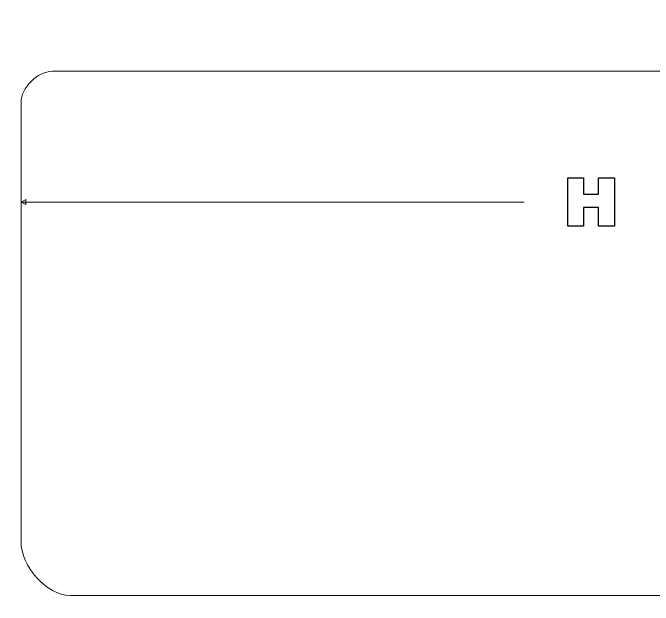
# Model space of a CAD drawing. Header units: inches. Extents: x -3.67 to 3.62, y -4.25 to 4.25.
# Drawn here: x 0.077 to 1.398, y -3.311 to -2.088 of the extents above; entities that cross this region are included whole.
import ezdxf
from ezdxf.lldxf.tags import DXFTag

# ---------------------------------------------------------------- set-up
doc = ezdxf.new("R2010")
doc.units = ezdxf.units.IN
doc.header["$MEASUREMENT"] = 0
doc.layers.add('Dimensions', color=7, linetype='Continuous')
doc.layers.add('Layer 1', color=7, linetype='Continuous')
tags = doc.linetypes.add('New Line63', pattern=[0.8, 0.5, -0.3]).pattern_tags.tags
tags[6:7] = [DXFTag(74, 4), DXFTag(75, 0), DXFTag(340, '0'), DXFTag(46, 1.0), DXFTag(50, 0.0), DXFTag(44, 0.0), DXFTag(45, 0.0)]
tags[4:5] = [DXFTag(74, 4), DXFTag(75, 0), DXFTag(340, '0'), DXFTag(46, 1.0), DXFTag(50, 0.0), DXFTag(44, 0.0), DXFTag(45, 0.0)]

msp = doc.modelspace()

# ---------------------------------------------------------------- linework, layer by layer
at = {"layer": 'Dimensions', "color": 250}
msp.add_open_spline([(1.2545, -2.5289), (1.2545, -2.5289), (1.2545, -2.4901), (1.2545, -2.4901), (1.2545, -2.4901), (1.2545, -2.4901), (1.2855, -2.4901), (1.2855, -2.4901), (1.2855, -2.4901), (1.2855, -2.4901), (1.2855, -2.5289), (1.2855, -2.5289), (1.2855, -2.5289), (1.2855, -2.5289), (1.3183, -2.5289), (1.3183, -2.5289), (1.3183, -2.5289), (1.3183, -2.5289), (1.3183, -2.4289), (1.3183, -2.4289), (1.3183, -2.4289), (1.3183, -2.4289), (1.2855, -2.4289), (1.2855, -2.4289), (1.2855, -2.4289), (1.2855, -2.4289), (1.2855, -2.4626), (1.2855, -2.4626), (1.2855, -2.4626), (1.2855, -2.4626), (1.2545, -2.4626), (1.2545, -2.4626), (1.2545, -2.4626), (1.2545, -2.4626), (1.2545, -2.4289), (1.2545, -2.4289), (1.2545, -2.4289), (1.2545, -2.4289), (1.2218, -2.4289), (1.2218, -2.4289), (1.2218, -2.4289), (1.2218, -2.4289), (1.2218, -2.5289), (1.2218, -2.5289), (1.2218, -2.5289), (1.2218, -2.5289), (1.2545, -2.5289), (1.2545, -2.5289)], degree=3, knots=[0, 0, 0, 0, 0.083333, 0.083333, 0.083333, 0.083333, 0.166667, 0.166667, 0.166667, 0.166667, 0.25, 0.25, 0.25, 0.25, 0.333333, 0.333333, 0.333333, 0.333333, 0.416667, 0.416667, 0.416667, 0.416667, 0.5, 0.5, 0.5, 0.5, 0.583333, 0.583333, 0.583333, 0.583333, 0.666667, 0.666667, 0.666667, 0.666667, 0.75, 0.75, 0.75, 0.75, 0.833333, 0.833333, 0.833333, 0.833333, 0.916667, 0.916667, 0.916667, 0.916667, 1, 1, 1, 1], dxfattribs=at)
at = {"layer": 'Dimensions', "color": 250, "lineweight": 5}
msp.add_open_spline([(0.0937, -2.4789), (0.0937, -2.4789), (0.1036, -2.4739), (0.1036, -2.4739), (0.1036, -2.4739), (0.1036, -2.4739), (0.1036, -2.4838), (0.1036, -2.4838), (0.1036, -2.4838), (0.1036, -2.4838), (0.0937, -2.4789), (0.0937, -2.4789)], degree=3, knots=[0, 0, 0, 0, 0.333333, 0.333333, 0.333333, 0.333333, 0.666667, 0.666667, 0.666667, 0.666667, 1, 1, 1, 1], dxfattribs=at)
msp.add_open_spline([(0.0937, -2.4789), (0.0937, -2.4789), (1.1321, -2.4789), (1.1321, -2.4789)], degree=3, dxfattribs=at)
at = {"layer": 'Layer 1', "color": 250, "lineweight": 15}
msp.add_open_spline([(2.5088, -3.4031), (2.5088, -3.4031), (0.0216, -3.4031), (0.0216, -3.4031), (0.0216, -3.4031), (0.0216, -3.4031), (0.0216, -1.0171), (0.0216, -1.0171), (0.0216, -1.0171), (0.0216, -1.0171), (2.5088, -1.0171), (2.5088, -1.0171), (2.5088, -1.0171), (2.5088, -1.0171), (2.5088, -3.4031), (2.5088, -3.4031)], degree=3, knots=[0, 0, 0, 0, 0.25, 0.25, 0.25, 0.25, 0.5, 0.5, 0.5, 0.5, 0.75, 0.75, 0.75, 0.75, 1, 1, 1, 1], dxfattribs=at)
at = {"layer": 'Layer 1', "color": 250, "linetype": 'New Line63', "lineweight": 5}
msp.add_open_spline([(2.3748, -3.2911), (2.3748, -3.2911), (0.1956, -3.2911), (0.1956, -3.2911), (0.1956, -3.2911), (0.1453, -3.2911), (0.0937, -3.23), (0.0937, -3.1797), (0.0937, -3.1797), (0.0937, -3.1797), (0.0937, -2.2732), (0.0937, -2.2732), (0.0937, -2.2732), (0.0937, -2.2428), (0.128, -2.2088), (0.1585, -2.2088), (0.1585, -2.2088), (0.1585, -2.2088), (2.3922, -2.2088), (2.3922, -2.2088), (2.3922, -2.2088), (2.4132, -2.2088), (2.4368, -2.2324), (2.4368, -2.2534), (2.4368, -2.2534), (2.4368, -2.2534), (2.4368, -3.2168), (2.4368, -3.2168), (2.4368, -3.2168), (2.4368, -3.249), (2.4071, -3.2911), (2.3748, -3.2911)], degree=3, knots=[0, 0, 0, 0, 0.125, 0.125, 0.125, 0.125, 0.25, 0.25, 0.25, 0.25, 0.375, 0.375, 0.375, 0.375, 0.5, 0.5, 0.5, 0.5, 0.625, 0.625, 0.625, 0.625, 0.75, 0.75, 0.75, 0.75, 0.875, 0.875, 0.875, 0.875, 1, 1, 1, 1], dxfattribs=at)

doc.saveas('drawing.dxf')
